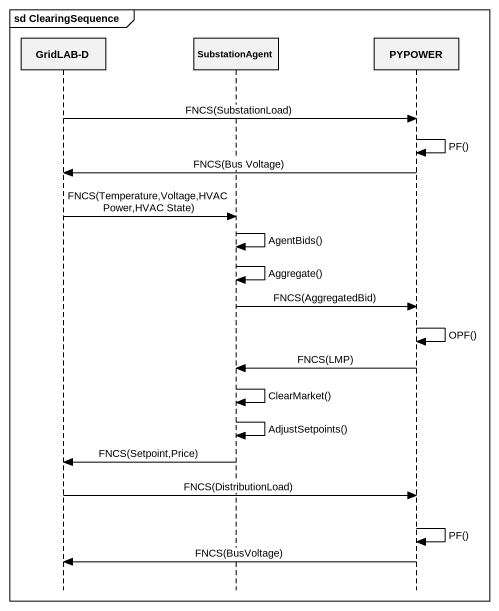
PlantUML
@startuml
mainframe sd ClearingSequence
hide footbox
participant "GridLAB-D" as GridLAB_D
participant SubstationAgent
participant PYPOWER

GridLAB_D -> PYPOWER : FNCS(SubstationLoad)
PYPOWER -> PYPOWER : PF()
PYPOWER -> GridLAB_D : FNCS(Bus Voltage)
GridLAB_D -> SubstationAgent : FNCS(Temperature,Voltage,HVAC Power,HVAC State)
SubstationAgent -> SubstationAgent : AgentBids()
SubstationAgent -> SubstationAgent : Aggregate()
SubstationAgent -> PYPOWER : FNCS(AggregatedBid)
PYPOWER -> PYPOWER : OPF()
PYPOWER -> SubstationAgent : FNCS(LMP)
SubstationAgent -> SubstationAgent : ClearMarket()
SubstationAgent -> SubstationAgent : AdjustSetpoints()
SubstationAgent -> GridLAB_D : FNCS(Setpoint,Price)
GridLAB_D -> PYPOWER : FNCS(DistributionLoad)
PYPOWER -> PYPOWER : PF()
PYPOWER -> GridLAB_D : FNCS(BusVoltage)
@enduml
